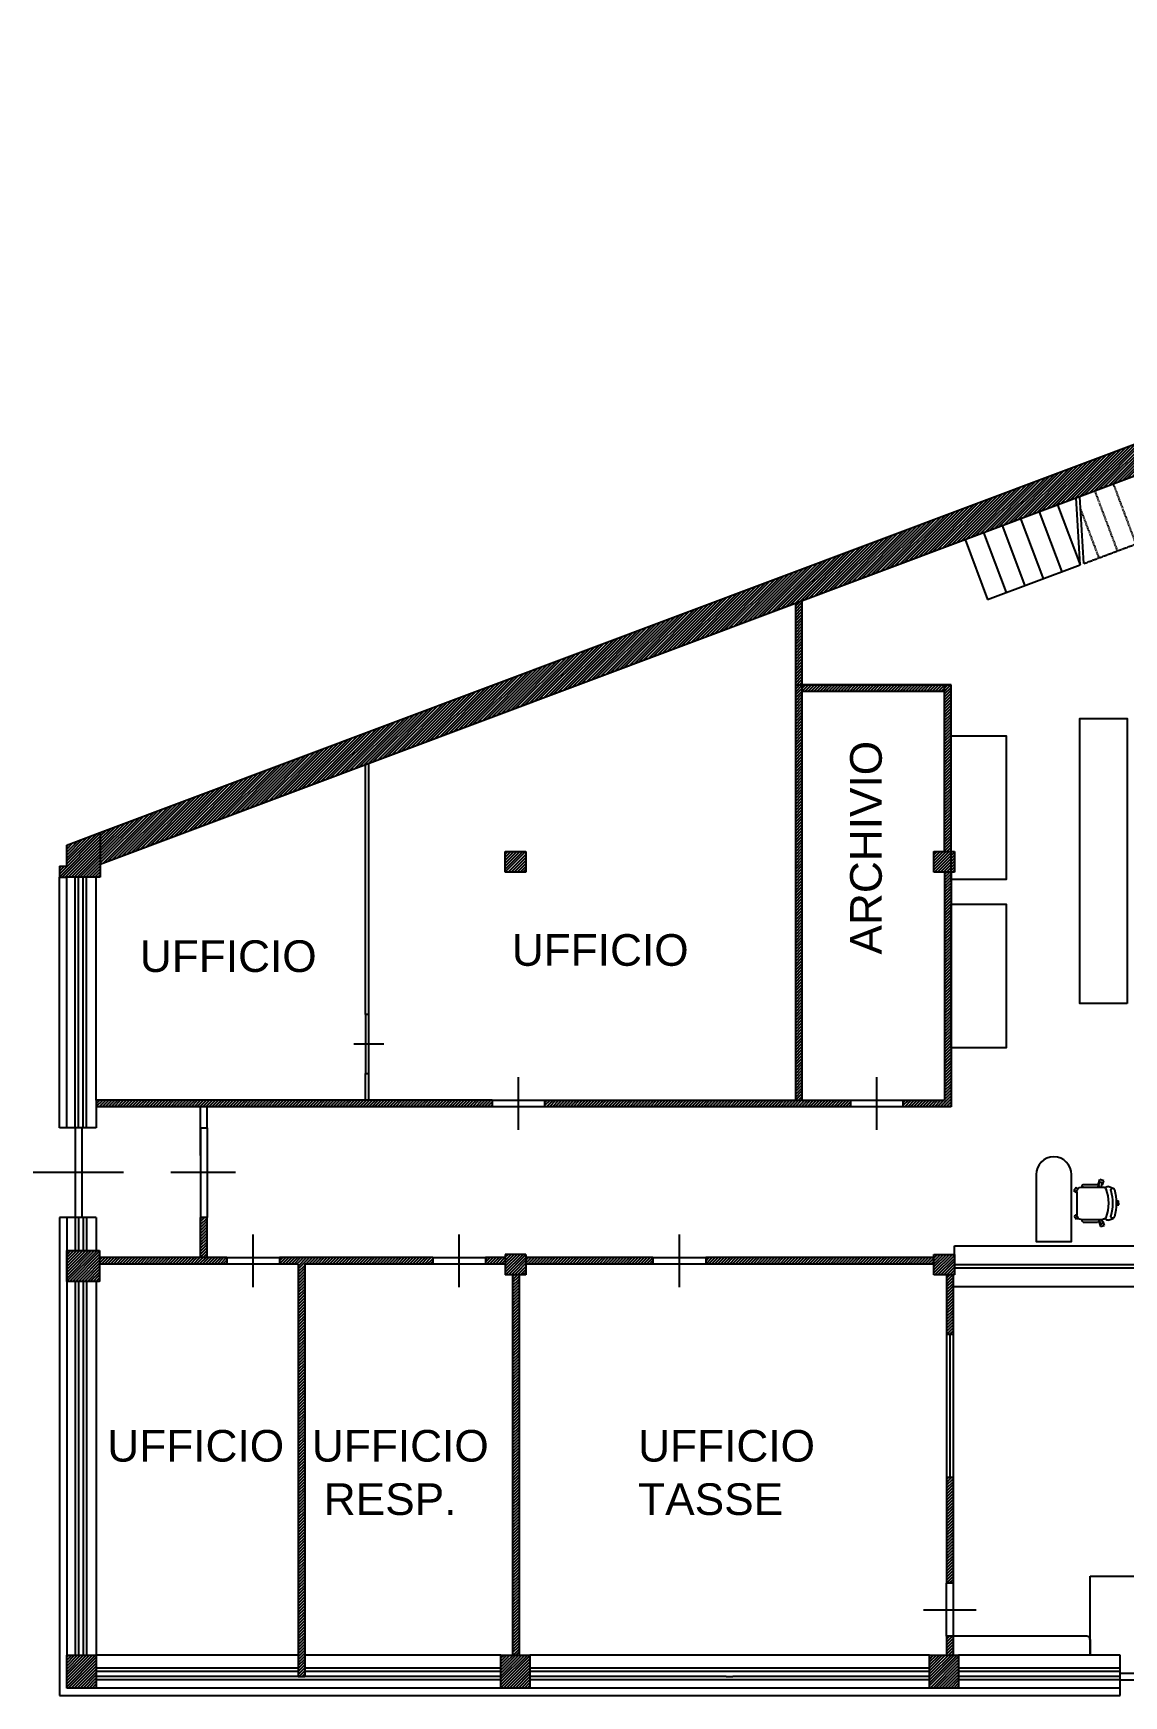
# Model space of a CAD drawing. Header units: millimetres. Extents: x 1621 to 139228, y 1388 to 30436.
# Drawn here: x 1621 to 19650, y 2739 to 30238 of the extents above; entities that cross this region are included whole.
import ezdxf

# ---------------------------------------------------------------- set-up
doc = ezdxf.new("R2010")
doc.units = ezdxf.units.MM
doc.linetypes.add('TRATTEGGIATA', pattern=[19.05, 12.7, -6.35])
for name, color, linetype in [('arredi', 8, 'Continuous'), ('INFISSI', 4, 'Continuous'), ('retini', 8, 'Continuous'), ('SCALE', 2, 'Continuous'), ('TESTO', 7, 'Continuous')]:
    doc.layers.add(name, color=color, linetype=linetype)
doc.styles.get("Standard").update_dxf_attribs({"font": 'Arial.ttf'})
pattern_1 = [(45, (-20556.455, -213040.346), (-24.480074, 24.480074), [])]

# ---------------------------------------------------------------- blocks, each defined once
blk = doc.blocks.new('POLTRONCINA')
at = {"layer": 'arredi'}
for p, q in [((-47.6, 25.7), (-55.5, 22.9)), ((-40.9, 34), (-35.2, 35.8)), ((-38.9, 27.8), (-40.9, 34)), ((-38, 28.1), (-38.9, 27.8)), ((-36.9, 24.5), (-38.4, 29.5)), ((-33.2, 29.5), (-35.2, 35.8)), ((-32.7, 24.5), (-34.6, 30.7)), ((-34.2, 29.2), (-33.2, 29.5)), ((-10, 28.5), (-31.6, 28.5)), ((-63.7, -2.6), (-63.6, 3.4)), ((-59.9, 3.4), (-63.6, 3.4)), ((-55.5, 22.9), (-55.1, 23)), ((-7, 24.5), (-39.6, 24.5)), ((-1.5, 21.8), (0.9, 23.6)), ((0, 15.6), (4.4, 18.7)), ((0, 17.5), (0, -17.5)), ((0.9, 23.6), (4.4, 18.7)), ((-60, -2.6), (-63.7, -2.6)), ((-55.5, -22.9), (-55.1, -23)), ((-47.6, -25.7), (-55.1, -23)), ((-7, -24.5), (-39.6, -24.5)), ((-37.6, -24.5), (-39.1, -29.2)), ((-33.3, -24.5), (-35.4, -30.5)), ((-2, -22.4), (0.3, -24.2)), ((0, -16.5), (3.9, -19.4)), ((3.9, -19.4), (0.3, -24.2)), ((-39.6, -27.5), (-41.7, -33.6)), ((-36, -35.5), (-41.7, -33.6)), ((-38.7, -27.8), (-39.6, -27.5)), ((-33.9, -29.4), (-36, -35.5)), ((-34.9, -29.1), (-33.9, -29.4)), ((-10, -28.5), (-31.6, -28.5))]:
    blk.add_line(p, q, dxfattribs=at)
for centre, radius, start, end in [((-46.8, 22.7), 3, 338.7605, 104.5142), ((-36.5, 30.1), 2, 17.3065, 197.3065), ((-31.6, 26.5), 2, 90, 270), ((-10, 26.5), 2, 270, 90), ((-58.7, 0.4), 2, 130.9802, 228.4627), ((19.8, 0), 79.8, 164.8312, 195.1688), ((-54.3, 20.1), 3, 104.5142, 164.8312), ((-54.7, 20), 3, 344.4937, 104.5142), ((17.4, 0), 71.8, 164.4937, 195.5063), ((11.7, 0), 59.8, 158.7605, 201.2395), ((-39.6, 17.5), 7, 90, 127.6345), ((-7, 17.5), 7, 0, 90), ((-1.4, 18.2), 2, 315.9366, 60.1638), ((-54.3, -20.1), 3, 195.1688, 255.4858), ((-54.7, -20), 3, 255.4858, 15.5063), ((-46.8, -22.7), 3, 255.4858, 21.2395), ((-39.6, -17.5), 7, 232.3655, 270), ((-31.6, -26.5), 2, 90, 270), ((-10, -26.5), 2, 270, 90), ((-7, -17.5), 7, 270, 0), ((-1.9, -18.8), 2, 309.2817, 21.554), ((-37.3, -29.9), 2, 161.3065, 341.3065)]:
    blk.add_arc(centre, radius, start, end, dxfattribs=at)

msp = doc.modelspace()

# ---------------------------------------------------------------- hatches: boundary and pattern name
at = {"layer": 'retini'}
h = msp.add_hatch(dxfattribs=at)
h.set_pattern_fill('ANSI31', color=256, scale=10.904, style=0)
h.set_pattern_definition([(45, (37551.695, 3160.667), (-24.480178, 24.480178), [])])
h.paths.add_polyline_path([(38004, 3410), (35921, 3410), (35921, 2865), (35921, 2827, 0.414214), (36003, 2745), (36047, 2745, 0.414214), (36128, 2827), (36128, 2865), (38004, 2865)])
h.paths.add_polyline_path([(38484, 3410), (38004, 3410), (38004, 2865), (38484, 2865)])
h.paths.add_polyline_path([(40560, 3410), (39784, 3410), (39784, 3476), (39674, 3476), (39674, 3410), (38485, 3410), (38485, 2865), (38953, 2865), (40351, 2860), (40351, 2822, 0.414214), (40433, 2739), (40477, 2739, 0.414214), (40560, 2822), (40560, 2860)])
h.paths.add_polyline_path([(40237, 6631), (40121, 6631), (40121, 3410), (40237, 3410)])
h.paths.add_polyline_path([(40237, 8051), (38309, 8051), (38309, 7941), (40237, 7941)])
h.paths.add_polyline_path([(37928, 30238), (37045, 29906), (37217, 29447), (37677, 29619), (37677, 25257), (37328, 25257), (37328, 25147), (37677, 25147), (37677, 23490), (37928, 23490)])
h.paths.add_polyline_path([(37997, 23490), (37928, 23490), (37622, 23490), (37622, 23108), (37677, 23108), (37997, 23108)])
h.paths.add_polyline_path([(37622, 23272), (35747, 23272), (35747, 23108), (37622, 23108)])
h.paths.add_polyline_path([(34874, 23272), (34384, 23272), (34384, 25147), (34874, 25147), (34874, 25257), (34384, 25257), (34384, 28383), (34772, 28528), (34599, 28988), (33694, 28648), (33866, 28188), (34275, 28342), (34275, 25257), (33969, 25257), (33969, 25147), (34275, 25147), (34275, 23272), (33959, 23272), (33959, 23108), (34874, 23108)])
h.paths.add_polyline_path([(33086, 23272), (31102, 23272), (31102, 23108), (33086, 23108)])
h.paths.add_polyline_path([(31102, 23490), (30764, 23490), (30764, 23108), (31102, 23108)])
h.paths.add_polyline_path([(31102, 25147), (31538, 25147), (31538, 25257), (31098, 25257), (31098, 27149), (31475, 27290), (31303, 27750), (30102, 27299), (30275, 26839), (30989, 27108), (30989, 23490), (31102, 23490)])
h.paths.add_polyline_path([(33206, 25257), (32748, 25257), (32748, 27768), (33111, 27905), (32939, 28364), (32058, 28033), (32231, 27574), (32639, 27727), (32639, 25257), (32301, 25257), (32301, 25147), (33206, 25147)])
h.paths.add_polyline_path([(36565, 25257), (36096, 25257), (36096, 29025), (36462, 29163), (36290, 29622), (35355, 29271), (35527, 28812), (35987, 28984), (35987, 25257), (35638, 25257), (35638, 25147), (36565, 25147)])
h.paths.add_polyline_path([(29519, 26556), (29347, 27015), (2730, 17019), (2730, 16495), (20340, 23108), (23611, 23108), (23611, 23272), (22408, 23272), (22408, 23885), (26279, 25339), (26279, 24482), (26388, 24482), (26388, 25380), (28700, 26248), (28700, 25147), (28809, 25147), (28809, 26289)])
h.paths.add_polyline_path([(23949, 23490), (23611, 23490), (23611, 23108), (23949, 23108)], flags=17)
h.paths.add_polyline_path([(27522, 23272), (26388, 23272), (26388, 23719), (26279, 23719), (26279, 23272), (23949, 23272), (23949, 23108), (27522, 23108)], flags=17)
h.paths.add_polyline_path([(30764, 23272), (28809, 23272), (28809, 24166), (28700, 24166), (28700, 23272), (28503, 23272), (28503, 23108), (30764, 23108)])
h.paths.add_polyline_path([(38484, 16773), (37997, 16773), (37997, 16293), (38200, 16293), (38200, 10111), (38308, 10111), (38308, 16301), (38484, 16301)])
h.paths.add_polyline_path([(37997, 16730), (37546, 16730), (37546, 16348), (37997, 16348)])
h.paths.add_polyline_path([(37997, 23108), (37677, 23108), (37677, 16730), (37997, 16730), (37997, 16773)])
h.paths.add_polyline_path([(40237, 7941), (40121, 7941), (40121, 7511), (40237, 7511)])
h.paths.add_polyline_path([(38484, 10111), (38004, 10111), (38004, 9631), (38484, 9631)])
h.paths.add_polyline_path([(38309, 9631), (38200, 9631), (38200, 3410), (38309, 3410)])
h.paths.add_polyline_path([(33217, 3344), (33217, 3409), (31173, 3409), (31173, 2865), (33010, 2865), (33010, 2827, 0.414214), (33092, 2745), (33135, 2745, 0.414214), (33217, 2827), (33217, 2865)])
h.paths.add_polyline_path([(31173, 3410), (31173, 3498), (30813, 3498), (30813, 3410), (30693, 3410), (30693, 2865), (31173, 2865)])
h.paths.add_polyline_path([(24020, 3410), (23540, 3410), (23540, 2865), (24020, 2865)])
h.paths.add_polyline_path([(38308, 16293), (38308, 10111), (38309, 10111), (38309, 16293)])
h = msp.add_hatch(dxfattribs=at)
h.set_pattern_fill('ANSI31', color=256, scale=10.903954, style=0)
h.set_pattern_definition(pattern_1)
h.paths.add_polyline_path([(15131, 12483), (15131, 12592), (10079, 12592), (10079, 12483)])
h.paths.add_polyline_path([(14331, 19461), (14222, 19461), (14222, 12592), (14331, 12592)])
h.paths.add_polyline_path([(14331, 20852), (14222, 20811), (14222, 19461), (14331, 19461)])
h.paths.add_polyline_path([(14331, 19461), (14331, 19352), (16687, 19352), (16687, 19461)])
h.paths.add_polyline_path([(16687, 16702), (16796, 16702), (16796, 19461), (16687, 19461)])
h.paths.add_polyline_path([(16687, 12592), (16003, 12592), (16003, 12483), (16796, 12483), (16796, 16364), (16687, 16364)])
h = msp.add_hatch(dxfattribs=at)
h.set_pattern_fill('ANSI31', color=256, scale=10.903954, style=0)
h.set_pattern_definition(pattern_1)
h.paths.add_polyline_path([(2174, 16811), (2174, 16462), (2054, 16462), (2054, 16277), (2174, 16277), (2730, 16277), (2730, 17019)])
h = msp.add_hatch(dxfattribs=at)
h.set_pattern_fill('ANSI31', color=256, scale=10.903954, style=0)
h.set_pattern_definition([(45, (9424.646, 16364.36), (-24.48007, 24.48007), [])])
h.paths.add_polyline_path([(9763, 16702), (9425, 16702), (9425, 16364), (9763, 16364)])
h.paths.add_polyline_path([(16512, 16364), (16850, 16364), (16850, 16702), (16512, 16702)])
h = msp.add_hatch(dxfattribs=at)
h.set_pattern_fill('ANSI31', color=256, scale=10.903954, style=0)
h.set_pattern_definition(pattern_1)
h.paths.add_polyline_path([(9207, 12592), (2664, 12592), (2664, 12483), (9207, 12483)])
h = msp.add_hatch(dxfattribs=at)
h.set_pattern_fill('ANSI31', color=256, scale=10.903954, style=0)
h.set_pattern_definition(pattern_1)
h.paths.add_polyline_path([(2174, 10105), (2174, 9593), (2719, 9593), (2719, 10105)])
h.paths.add_polyline_path([(2664, 3410), (2174, 3410), (2174, 2865), (2664, 2865)])
h.paths.add_polyline_path([(2719, 9986), (2719, 9877), (4823, 9877), (4823, 9986)])
h.paths.add_polyline_path([(4385, 9986), (4494, 9986), (4494, 10651), (4385, 10651)])
h.paths.add_polyline_path([(8225, 9877), (8225, 9986), (5695, 9986), (5695, 9877), (6001, 9877), (6001, 3059), (6110, 3059), (6110, 9877)])
h.paths.add_polyline_path([(9763, 10040), (9425, 10040), (9425, 9702), (9763, 9702)])
h.paths.add_polyline_path([(9098, 9986), (9098, 9877), (9425, 9877), (9425, 9986)])
h.paths.add_polyline_path([(9545, 3410), (9654, 3410), (9654, 9702), (9545, 9702)])
h.paths.add_polyline_path([(9354, 2865), (9834, 2865), (9834, 3410), (9354, 3410)])
h.paths.add_polyline_path([(11867, 9877), (11867, 9986), (9763, 9986), (9763, 9877)])
h.paths.add_polyline_path([(16174, 9877), (16512, 9877), (16512, 9986), (16174, 9986), (12739, 9986), (12739, 9877), (13187, 9877)])
h.paths.add_polyline_path([(16850, 10040), (16512, 10040), (16512, 9702), (16850, 9702)])
h.paths.add_polyline_path([(16719, 8712), (16828, 8712), (16828, 9702), (16719, 9702)])
h.paths.add_polyline_path([(16719, 4599), (16828, 4599), (16828, 6350), (16719, 6350)])
h.paths.add_polyline_path([(16828, 3727), (16719, 3727), (16719, 3410), (16828, 3410)])
h.paths.add_polyline_path([(16441, 2865), (16921, 2865), (16921, 3410), (16441, 3410)])

# ---------------------------------------------------------------- linework, layer by layer
for p, q in [((2730, 17019), (29347, 27015)), ((2730, 16495), (20340, 23108)), ((14222, 20811), (14222, 12592)), ((14331, 20852), (14331, 12592)), ((14222, 19461), (16796, 19461)), ((16796, 19461), (14331, 19461)), ((16687, 19352), (14331, 19352)), ((16687, 16702), (16687, 19461)), ((16796, 16702), (16796, 19461)), ((2174, 16811), (2730, 17019)), ((2174, 16462), (2174, 16811)), ((2730, 17019), (2730, 16277)), ((9425, 16702), (9763, 16702)), ((9425, 16364), (9425, 16702)), ((9763, 16702), (9763, 16364)), ((16512, 16702), (16850, 16702)), ((16512, 16364), (16512, 16702)), ((16850, 16702), (16850, 16364)), ((2054, 16462), (2174, 16462)), ((2054, 16462), (2054, 16277)), ((2054, 16277), (2174, 16277)), ((2730, 16277), (2174, 16277)), ((9763, 16364), (9425, 16364)), ((16850, 16364), (16512, 16364)), ((16687, 16364), (16687, 12592)), ((16796, 16364), (16796, 12483)), ((9207, 12592), (2664, 12592)), ((9207, 12483), (2664, 12483)), ((4385, 12064), (4385, 12483)), ((4494, 12134), (4494, 12483)), ((9207, 12592), (9207, 12483)), ((10079, 12592), (15131, 12592)), ((10079, 12483), (10079, 12592)), ((15131, 12483), (10079, 12483)), ((15131, 12592), (15131, 12483)), ((16003, 12592), (16687, 12592)), ((16003, 12483), (16003, 12592)), ((16796, 12483), (16003, 12483)), ((4385, 12134), (4494, 12134)), ((4385, 9986), (4385, 10651)), ((4494, 9986), (4494, 10651)), ((2174, 9593), (2174, 10105)), ((2174, 10105), (2719, 10105)), ((2719, 10105), (2719, 9593)), ((4823, 9986), (2719, 9986)), ((4823, 9986), (4823, 9877)), ((8225, 9986), (5695, 9986)), ((5695, 9986), (5695, 9877)), ((8225, 9986), (8225, 9877)), ((9425, 9986), (9098, 9986)), ((9098, 9986), (9098, 9877)), ((9425, 10040), (9425, 9702)), ((9763, 10040), (9425, 10040)), ((9763, 10040), (9763, 9702)), ((11867, 9986), (9763, 9986)), ((11867, 9986), (11867, 9877)), ((16174, 9986), (12739, 9986)), ((12739, 9986), (12739, 9877)), ((16512, 9986), (16174, 9986)), ((16512, 10040), (16850, 10040)), ((16512, 9702), (16512, 10040)), ((16850, 10040), (16850, 9702)), ((4823, 9877), (2719, 9877)), ((6001, 9877), (5695, 9877)), ((6001, 9877), (6001, 3059)), ((8225, 9877), (6110, 9877)), ((6110, 9877), (6110, 3059)), ((9425, 9877), (9098, 9877)), ((9763, 9702), (9425, 9702)), ((9545, 9702), (9545, 3410)), ((9654, 9702), (9654, 3410)), ((11867, 9877), (9763, 9877)), ((13187, 9877), (12739, 9877)), ((16174, 9877), (13187, 9877)), ((16512, 9877), (16174, 9877)), ((16850, 9702), (16512, 9702)), ((16719, 9702), (16719, 8712)), ((16828, 9702), (16828, 8712)), ((2719, 9593), (2174, 9593)), ((16828, 8712), (16719, 8712)), ((16828, 6350), (16719, 6350)), ((16719, 6350), (16719, 4599)), ((16828, 6350), (16828, 4599)), ((16828, 4599), (16719, 4599)), ((16828, 3727), (16719, 3727)), ((16719, 3727), (16719, 3410)), ((16828, 3727), (16828, 3410)), ((2174, 2865), (2174, 3410)), ((2174, 3410), (2664, 3410)), ((2664, 3410), (2664, 2865)), ((9354, 2865), (9354, 3410)), ((9354, 3410), (9834, 3410)), ((9834, 3410), (9834, 2865)), ((16441, 2865), (16441, 3410)), ((16441, 3410), (16921, 3410)), ((16921, 3410), (16921, 2865)), ((6001, 3059), (6110, 3059)), ((13077, 3059), (13187, 3059)), ((2664, 2865), (2174, 2865)), ((9834, 2865), (9354, 2865)), ((16921, 2865), (16441, 2865))]:
    msp.add_line(p, q)
at = {"linetype": 'Continuous'}
for p, q in [((4385, 12483), (3576, 12483)), ((4385, 11674), (4385, 12483))]:
    msp.add_line(p, q, dxfattribs=at)
at = {"layer": 'arredi', "linetype": 'Continuous'}
for p, q in [((16850, 10182), (38200, 10182)), ((16828, 9506), (38200, 9506))]:
    msp.add_line(p, q, dxfattribs=at)
at = {"layer": 'arredi'}
for p, q in [((16850, 10040), (16850, 10182)), ((19038, 3727), (16828, 3727)), ((19093, 3672), (19093, 3410))]:
    msp.add_line(p, q, dxfattribs=at)
for points in [[(16796, 18614), (17709, 18614), (17709, 16241), (16796, 16241)], [(16796, 15830), (17709, 15830), (17709, 13457), (16796, 13457)]]:
    msp.add_lwpolyline(points, close=True, dxfattribs=at)
msp.add_lwpolyline([(18203, 11360), (18203, 10255), (18786, 10255), (18786, 11360)], dxfattribs=at)
for centre, radius, end in [((18494, 11360), 292, 180), ((19038, 3672), 54.5, 90)]:
    msp.add_arc(centre, radius, 0, end, dxfattribs=at)
at = {"layer": 'INFISSI'}
for p, q in [((7170, 14010), (7170, 18163)), ((7115, 14010), (7115, 18142)), ((2054, 12134), (2054, 16277)), ((2174, 12134), (2174, 16277)), ((2313, 12134), (2313, 16277)), ((2367, 12134), (2367, 16277)), ((2446, 12134), (2446, 16277)), ((2501, 12134), (2501, 16277)), ((2664, 12592), (2664, 16277)), ((7115, 14010), (7115, 13029)), ((7170, 14010), (7115, 14010)), ((7170, 13029), (7170, 14010)), ((7415, 13519), (6924, 13519)), ((7115, 12588), (7115, 13029)), ((7115, 13029), (7170, 13029)), ((7170, 12588), (7170, 13029)), ((9643, 12101), (9643, 12973)), ((15567, 12101), (15567, 12973)), ((2664, 12592), (2664, 12134)), ((9207, 12592), (10079, 12592)), ((10079, 12483), (9207, 12483)), ((15131, 12592), (16003, 12592)), ((16003, 12483), (15131, 12483)), ((2664, 12134), (2054, 12134)), ((2313, 12134), (2313, 10651)), ((2422, 12134), (2422, 10651)), ((4385, 12134), (4385, 10651)), ((4494, 12134), (4494, 10651)), ((1621, 11397), (3113, 11397)), ((3898, 11397), (4965, 11397)), ((2054, 10651), (2054, 2745)), ((2664, 10651), (2054, 10651)), ((2174, 10651), (2174, 3410)), ((2313, 10651), (2313, 10105)), ((2367, 10651), (2367, 10105)), ((2446, 10651), (2446, 10105)), ((2501, 10651), (2501, 10105)), ((2664, 10651), (2664, 10105)), ((4494, 10651), (4385, 10651)), ((5259, 9495), (5259, 10367)), ((8661, 9495), (8661, 10367)), ((12303, 9495), (12303, 10367)), ((4823, 9986), (5695, 9986)), ((8225, 9986), (9098, 9986)), ((11867, 9986), (12739, 9986)), ((5695, 9877), (4823, 9877)), ((9098, 9877), (8225, 9877)), ((12739, 9877), (11867, 9877)), ((16850, 9871), (23611, 9871)), ((16850, 9817), (23611, 9817)), ((2313, 9593), (2313, 3410)), ((2367, 9593), (2367, 3410)), ((2446, 9593), (2446, 3410)), ((2501, 9593), (2501, 3410)), ((2664, 9593), (2664, 3410)), ((16719, 8712), (16719, 6350)), ((16774, 8712), (16774, 6350)), ((16828, 8712), (16828, 6350)), ((16719, 3727), (16719, 4599)), ((16828, 4599), (16828, 3727)), ((16338, 4163), (17210, 4163)), ((6001, 3410), (2664, 3410)), ((9354, 3410), (6110, 3410)), ((13187, 3410), (9834, 3410)), ((16441, 3410), (13187, 3410)), ((19593, 3410), (16921, 3410)), ((19593, 2745), (19593, 3410)), ((6001, 3195), (2664, 3195)), ((6001, 3141), (2664, 3141)), ((6001, 3059), (2664, 3059)), ((9354, 3195), (6110, 3195)), ((9354, 3141), (6110, 3141)), ((9354, 3059), (6110, 3059)), ((13187, 3195), (9834, 3195)), ((13187, 3141), (9834, 3141)), ((13077, 3059), (9834, 3059)), ((16441, 3195), (13187, 3195)), ((16441, 3141), (13187, 3141)), ((16441, 3059), (13187, 3059)), ((19593, 3195), (16921, 3195)), ((19593, 3141), (16921, 3141)), ((19593, 3059), (16921, 3059)), ((19593, 3114), (20966, 3114)), ((9354, 3005), (2664, 3005)), ((9354, 2865), (2664, 2865)), ((16441, 3005), (9834, 3005)), ((16441, 2865), (9834, 2865)), ((19593, 3005), (16921, 3005)), ((19593, 2865), (16921, 2865)), ((19593, 3005), (20966, 3005)), ((2054, 2745), (19593, 2745))]:
    msp.add_line(p, q, dxfattribs=at)
at = {"layer": 'retini'}
msp.add_lwpolyline([(19708, 14192), (18925, 14192), (18925, 18905), (19708, 18905)], close=True, dxfattribs=at)
at = {"layer": 'SCALE'}
for p, q in [((18931, 21445), (18864, 22554)), ((18992, 21467), (18925, 22570)), ((18252, 22324), (18625, 21330)), ((18558, 22439), (18931, 21445)), ((17639, 22094), (18013, 21100)), ((17950, 22196), (18324, 21201)), ((17027, 21864), (17400, 20870)), ((17333, 21979), (17707, 20985)), ((17400, 20870), (18931, 21445)), ((19093, 3410), (19093, 4719)), ((19093, 4719), (21466, 4719))]:
    msp.add_line(p, q, dxfattribs=at)
at = {"layer": 'SCALE', "linetype": 'TRATTEGGIATA'}
for p, q in [((19170, 22669), (19546, 21670)), ((19477, 22784), (19851, 21787)), ((18938, 22358), (19238, 21560)), ((18992, 21467), (20459, 22018))]:
    msp.add_line(p, q, dxfattribs=at)

# ---------------------------------------------------------------- block references
at = {"layer": 'arredi', "xscale": -10.90395359622198, "yscale": 10.90395359628747, "zscale": 10.90395359622066}
msp.add_blockref('POLTRONCINA', (18873, 10886), dxfattribs=at)

# ---------------------------------------------------------------- texts
at = {"layer": 'TESTO'}
msp.add_text('ARCHIVIO', height=523.4, rotation=90, dxfattribs=at).set_placement((15650, 14999))
for s, p in [('UFFICIO', (3383, 14711)), ('UFFICIO', (9533, 14813)), ('UFFICIO', (2845, 6612)), ('UFFICIO', (6228, 6612)), ('UFFICIO', (11622, 6612)), ('RESP.', (6424, 5730)), ('TASSE', (11622, 5730))]:
    msp.add_text(s, height=523.4, dxfattribs=at).set_placement(p)

doc.saveas('drawing.dxf')
